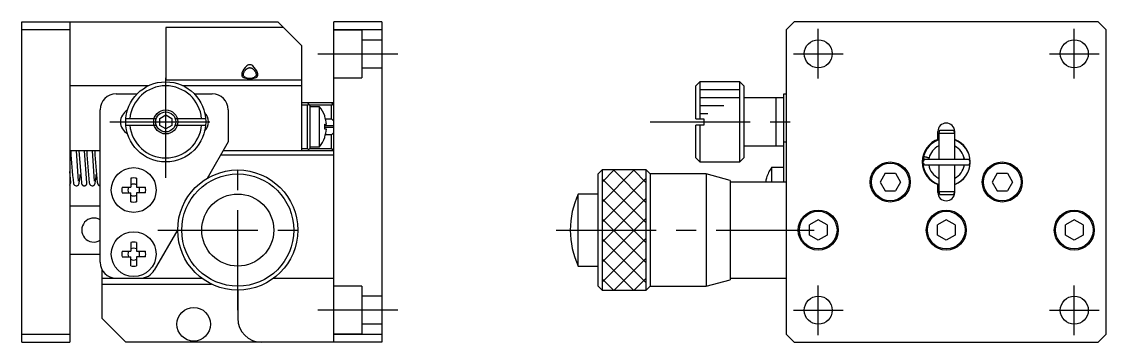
# Model space of a CAD drawing. Extents: x 15 to 384, y 8 to 208.
# Drawn here: x 248.8 to 384.4, y 99.9 to 139.9 of the extents above; entities that cross this region are included whole.
import ezdxf

# ---------------------------------------------------------------- set-up
doc = ezdxf.new("R2010")
doc.units = 0
doc.header["$LTSCALE"] = 10
doc.linetypes.add('CENTER', pattern=[2, 1.25, -0.25, 0.25, -0.25])
doc.linetypes.add('DASHED', pattern=[3.5, 2, -1.5])
doc.layers.get('0').update_dxf_attribs({"linetype": 'CONTINUOUS'})
doc.layers.add('CENTER', color=1, linetype='CENTER')

msp = doc.modelspace()

# ---------------------------------------------------------------- linework, layer by layer
at = {"color": 7, "linetype": 'CONTINUOUS'}
for p, q in [((248.848654, 139.901396), (280.848654, 139.901396)), ((248.848654, 99.901396), (248.848654, 139.901396)), ((254.848654, 139.901396), (254.848654, 99.901396)), ((283.848654, 136.901396), (280.848654, 139.901396)), ((293.848654, 139.901396), (287.848654, 139.901396)), ((287.848654, 99.901396), (287.848654, 139.901396)), ((293.848654, 139.901396), (293.848654, 99.901396)), ((345.395854, 139.901396), (344.395854, 138.901396)), ((383.395854, 139.901396), (345.395854, 139.901396)), ((384.395854, 138.901396), (383.395854, 139.901396)), ((254.848654, 138.901396), (248.848654, 138.901396)), ((266.848654, 139.201396), (266.848654, 132.651396)), ((281.548654, 139.201396), (266.848654, 139.201396)), ((293.848654, 138.901396), (287.848654, 138.901396)), ((344.395854, 138.901396), (344.395854, 100.901396)), ((384.395854, 100.901396), (384.395854, 138.901396)), ((283.848654, 123.801396), (283.848654, 136.901396)), ((277.100896, 134.472059), (276.986381, 134.399339)), ((277.19558, 134.512359), (277.100896, 134.472059)), ((277.305987, 134.535589), (277.19558, 134.512359)), ((277.409403, 134.533574), (277.305987, 134.535589)), ((277.509576, 134.509723), (277.409403, 134.533574)), ((277.609436, 134.465087), (277.509576, 134.509723)), ((277.714557, 134.396617), (277.609436, 134.465087)), ((276.351374, 133.358251), (276.348659, 133.301469)), ((276.348659, 133.301469), (276.367512, 133.1671)), ((276.376563, 133.495137), (276.351374, 133.358251)), ((276.367512, 133.1671), (276.417338, 133.064542)), ((276.417338, 133.064542), (276.498563, 132.979666)), ((276.498563, 132.979666), (276.584571, 132.924869)), ((276.548654, 133.30143), (276.548686, 133.304855)), ((276.553255, 133.23929), (276.548654, 133.30143)), ((276.548686, 133.304855), (276.550179, 133.338889)), ((276.550179, 133.338889), (276.554063, 133.373607)), ((276.586986, 133.134847), (276.553255, 133.23929)), ((276.554063, 133.373607), (276.560245, 133.408899)), ((276.560245, 133.408899), (276.568628, 133.444652)), ((276.568628, 133.444652), (276.581567, 133.488398)), ((276.581567, 133.488398), (276.597512, 133.532798)), ((276.584571, 132.924869), (276.676888, 132.884743)), ((276.652427, 133.048141), (276.586986, 133.134847)), ((276.597512, 133.532798), (276.61636, 133.577671)), ((276.61636, 133.577671), (276.638011, 133.622833)), ((276.638011, 133.622833), (276.662362, 133.668104)), ((276.746678, 132.979532), (276.652427, 133.048141)), ((276.662362, 133.668104), (276.689314, 133.713301)), ((276.689314, 133.713301), (276.714986, 133.752676)), ((276.714986, 133.752676), (276.742692, 133.791874)), ((276.742692, 133.791874), (276.772432, 133.830724)), ((276.858028, 132.930692), (276.746678, 132.979532)), ((276.772432, 133.830724), (276.804208, 133.869054)), ((276.804208, 133.869054), (276.832094, 133.900307)), ((276.832094, 133.900307), (276.861511, 133.931045)), ((276.861511, 133.931045), (276.89249, 133.961078)), ((276.89249, 133.961078), (276.925061, 133.990215)), ((276.925061, 133.990215), (276.959256, 134.018266)), ((276.959256, 134.018266), (276.988069, 134.03997)), ((276.988069, 134.03997), (277.018116, 134.060749)), ((277.018116, 134.060749), (277.049376, 134.080387)), ((277.049376, 134.080387), (277.081828, 134.098666)), ((277.081828, 134.098666), (277.115452, 134.115371)), ((277.115452, 134.115371), (277.139884, 134.126093)), ((277.139884, 134.126093), (277.164919, 134.135846)), ((277.164919, 134.135846), (277.190498, 134.144526)), ((277.190498, 134.144526), (277.210547, 134.150417)), ((277.210547, 134.150417), (277.230901, 134.155582)), ((277.230901, 134.155582), (277.251506, 134.159977)), ((277.251506, 134.159977), (277.272309, 134.163562)), ((277.272309, 134.163562), (277.291255, 134.166073)), ((277.291255, 134.166073), (277.310331, 134.167882)), ((277.310331, 134.167882), (277.329482, 134.168977)), ((277.329482, 134.168977), (277.348654, 134.169345)), ((277.348654, 134.169345), (277.367883, 134.168975)), ((277.367883, 134.168975), (277.387093, 134.167873)), ((277.387093, 134.167873), (277.406226, 134.166053)), ((277.406226, 134.166053), (277.425228, 134.163527)), ((277.425228, 134.163527), (277.444675, 134.160194)), ((277.444675, 134.160194), (277.463949, 134.156151)), ((277.463949, 134.156151), (277.483006, 134.151432)), ((277.483006, 134.151432), (277.501803, 134.146073)), ((277.501803, 134.146073), (277.524734, 134.138579)), ((277.524734, 134.138579), (277.54725, 134.130205)), ((277.54725, 134.130205), (277.569309, 134.121025)), ((277.569309, 134.121025), (277.59087, 134.111113)), ((277.59087, 134.111113), (277.619632, 134.09644)), ((277.619632, 134.09644), (277.647497, 134.080636)), ((277.647497, 134.080636), (277.674437, 134.063855)), ((277.674437, 134.063855), (277.715278, 134.035609)), ((277.715278, 134.035609), (277.754062, 134.005557)), ((277.754062, 134.005557), (277.790828, 133.974001)), ((277.790828, 133.974001), (277.825614, 133.941242)), ((277.898563, 132.953782), (277.792371, 132.915932)), ((277.825614, 133.941242), (277.858459, 133.907581)), ((277.858459, 133.907581), (277.889401, 133.873321)), ((277.889401, 133.873321), (277.92137, 133.835108)), ((278.001973, 133.012194), (277.898563, 132.953782)), ((277.92137, 133.835108), (277.951303, 133.796358)), ((277.951303, 133.796358), (277.979204, 133.757244)), ((277.979204, 133.757244), (278.005076, 133.717941)), ((278.089879, 133.10083), (278.001973, 133.012194)), ((278.005076, 133.717941), (278.029609, 133.677405)), ((278.029609, 133.677405), (278.05203, 133.636829)), ((278.035419, 132.890342), (278.139545, 132.939623)), ((278.05203, 133.636829), (278.072282, 133.596348)), ((278.072282, 133.596348), (278.090311, 133.556098)), ((278.13366, 133.192635), (278.089879, 133.10083)), ((278.090311, 133.556098), (278.105752, 133.517033)), ((278.105752, 133.517033), (278.118974, 133.478292)), ((278.118974, 133.478292), (278.129887, 133.439995)), ((278.129887, 133.439995), (278.138396, 133.402264)), ((278.148654, 133.301454), (278.13366, 133.192635)), ((278.138396, 133.402264), (278.144579, 133.363846)), ((278.139545, 132.939623), (278.223291, 133.000436)), ((278.144579, 133.363846), (278.147984, 133.326132)), ((278.147984, 133.326132), (278.148654, 133.301454)), ((278.223291, 133.000436), (278.298276, 133.093554)), ((278.298276, 133.093554), (278.342063, 133.2193)), ((278.339205, 133.410102), (278.316543, 133.510473)), ((278.348649, 133.301455), (278.339205, 133.410102)), ((278.342063, 133.2193), (278.348649, 133.301455)), ((264.669204, 131.901396), (254.848654, 131.901396)), ((266.848654, 132.651396), (283.848654, 132.651396)), ((283.848654, 131.901396), (269.028103, 131.901396)), ((333.595854, 132.401396), (333.095854, 131.901396)), ((333.095854, 127.801396), (333.095854, 131.901396)), ((333.595854, 132.401396), (333.595854, 127.801396)), ((338.595854, 132.401396), (333.595854, 132.401396)), ((339.095854, 131.901396), (338.595854, 132.401396)), ((338.595854, 122.401396), (338.595854, 132.401396)), ((339.095854, 131.901396), (339.095854, 122.901396)), ((260.648654, 130.901396), (263.277939, 130.901396)), ((270.419368, 130.901396), (272.648654, 130.901396)), ((344.095854, 130.401396), (339.095854, 130.401396)), ((343.095854, 130.401396), (343.095854, 124.401396)), ((344.095854, 130.901396), (344.395854, 130.901396)), ((344.095854, 119.901396), (344.095854, 130.901396)), ((258.648654, 109.901396), (258.648654, 128.901396)), ((274.648654, 128.901396), (274.648654, 124.901396)), ((283.848654, 129.801396), (287.848654, 129.801396)), ((284.548654, 129.501396), (283.848654, 129.501396)), ((284.848654, 129.501396), (284.548654, 129.801396)), ((284.698654, 129.651396), (284.548654, 129.501396)), ((284.548654, 124.101396), (284.548654, 129.501396)), ((287.548654, 129.501396), (284.848654, 129.501396)), ((284.848654, 129.501396), (284.848654, 124.101396)), ((286.071153, 129.301396), (284.848654, 129.301396)), ((286.071153, 124.301396), (286.071153, 129.301396)), ((287.848654, 129.501396), (287.548654, 129.801396)), ((287.698654, 129.651396), (287.548654, 129.501396)), ((287.548654, 127.803998), (287.548654, 129.501396)), ((265.664382, 127.801396), (261.864679, 127.801396)), ((266.098654, 127.834409), (266.848654, 128.267421)), ((266.098654, 126.968383), (266.098654, 127.834409)), ((266.848654, 128.267421), (267.598654, 127.834409)), ((267.598654, 127.834409), (267.598654, 126.968383)), ((271.832628, 127.801396), (268.032926, 127.801396)), ((286.713956, 128.11764), (286.713956, 128.151396)), ((286.809326, 127.803998), (287.548654, 127.803998)), ((287.548654, 127.803998), (287.848654, 127.503998)), ((333.095854, 127.801396), (334.095854, 127.801396)), ((334.095854, 127.801396), (334.095854, 127.001396)), ((261.864679, 127.001396), (265.664382, 127.001396)), ((266.848654, 126.53537), (266.098654, 126.968383)), ((267.598654, 126.968383), (266.848654, 126.53537)), ((268.032926, 127.001396), (271.832628, 127.001396)), ((286.713956, 127.101396), (286.92609, 127.101396)), ((286.713956, 126.501396), (286.713956, 127.101396)), ((287.848654, 126.901396), (286.713956, 126.901396)), ((287.848654, 126.701396), (286.713956, 126.701396)), ((286.92609, 126.501396), (286.713956, 126.501396)), ((287.848654, 126.098794), (287.548654, 125.798794)), ((333.095854, 122.901396), (333.095854, 127.001396)), ((334.095854, 127.001396), (333.095854, 127.001396)), ((333.595854, 127.001396), (333.595854, 122.401396)), ((363.345854, 125.211645), (363.345854, 126.201396)), ((363.539636, 126.351396), (363.445854, 126.001396)), ((363.539636, 126.351396), (365.352072, 126.351396)), ((365.445854, 126.001396), (365.352072, 126.351396)), ((365.445854, 122.728726), (365.445854, 126.201396)), ((274.648654, 124.901396), (272.021846, 120.351632)), ((286.713956, 125.451396), (286.713956, 125.485151)), ((287.548654, 125.798794), (286.809326, 125.798794)), ((287.548654, 124.101396), (287.548654, 125.798794)), ((344.095854, 124.901396), (344.395854, 124.901396)), ((363.445854, 126.001396), (365.445854, 126.001396)), ((363.445854, 126.001396), (363.445854, 122.728726)), ((258.648654, 123.801396), (254.848654, 123.801396)), ((255.936528, 120.019636), (255.682898, 123.801586)), ((255.98218, 123.801938), (256.303425, 119.828377)), ((257.00008, 119.781516), (256.681973, 123.801855)), ((257.952739, 119.989286), (257.682908, 123.801557)), ((287.848654, 123.801396), (274.013568, 123.801396)), ((283.848654, 124.101396), (284.548654, 124.101396)), ((284.548654, 124.101396), (284.698654, 123.951396)), ((284.548654, 123.801396), (284.848654, 124.101396)), ((284.848654, 124.301396), (286.071153, 124.301396)), ((284.848654, 124.101396), (287.548654, 124.101396)), ((287.548654, 124.101396), (287.698654, 123.951396)), ((287.548654, 123.801396), (287.848654, 124.101396)), ((339.095854, 124.401396), (344.095854, 124.401396)), ((273.724893, 123.301396), (287.848654, 123.301396)), ((333.095854, 122.901396), (333.595854, 122.401396)), ((333.595854, 122.401396), (338.595854, 122.401396)), ((338.595854, 122.401396), (339.095854, 122.901396)), ((361.549552, 122.998956), (361.484077, 122.413412)), ((361.577152, 123.118495), (361.549552, 122.998956)), ((361.56761, 123.078838), (361.568674, 123.080289)), ((361.567647, 123.079138), (361.582615, 122.622853)), ((361.568674, 123.080289), (361.571829, 123.081221)), ((361.570233, 123.088563), (362.249825, 122.9229)), ((361.571829, 123.081221), (361.577053, 123.081628)), ((361.577053, 123.081628), (361.584316, 123.081507)), ((361.584316, 123.081507), (361.593572, 123.080859)), ((361.593572, 123.080859), (361.604764, 123.079688)), ((361.604764, 123.079688), (361.617824, 123.078002)), ((361.617824, 123.078002), (361.632671, 123.07581)), ((361.632671, 123.07581), (361.649212, 123.073126)), ((361.649212, 123.073126), (361.667348, 123.069967)), ((361.667348, 123.069967), (361.686964, 123.066353)), ((361.686964, 123.066353), (361.707941, 123.062305)), ((361.707941, 123.062305), (361.73015, 123.057848)), ((361.73015, 123.057848), (361.753452, 123.05301)), ((361.753452, 123.05301), (361.777706, 123.047821)), ((361.777706, 123.047821), (361.80276, 123.042313)), ((361.80276, 123.042313), (361.828461, 123.036519)), ((361.828461, 123.036519), (361.85465, 123.030476)), ((367.033292, 122.728726), (361.833292, 122.728726)), ((361.833292, 122.028726), (367.033292, 122.028726)), ((361.85465, 123.030476), (361.881166, 123.024221)), ((361.881166, 123.024221), (361.907845, 123.017792)), ((361.907845, 123.017792), (361.934523, 123.011229)), ((361.934523, 123.011229), (361.961035, 123.004572)), ((361.961035, 123.004572), (361.987218, 122.997862)), ((361.987218, 122.997862), (362.01291, 122.991141)), ((362.01291, 122.991141), (362.037953, 122.984451)), ((362.037953, 122.984451), (362.062193, 122.977832)), ((362.062193, 122.977832), (362.08548, 122.971325)), ((362.08548, 122.971325), (362.10767, 122.964971)), ((362.10767, 122.964971), (362.128627, 122.958808)), ((362.128627, 122.958808), (362.148222, 122.952875)), ((362.148222, 122.952875), (362.166333, 122.947208)), ((362.166333, 122.947208), (362.18285, 122.941841)), ((362.18285, 122.941841), (362.19767, 122.93681)), ((362.19767, 122.93681), (362.210701, 122.932143)), ((362.210701, 122.932143), (362.221865, 122.92787)), ((362.221865, 122.92787), (362.23109, 122.924018)), ((362.23109, 122.924018), (362.238322, 122.920609)), ((362.238322, 122.920609), (362.243515, 122.917666)), ((362.243515, 122.917666), (362.246637, 122.915206)), ((362.249825, 122.9229), (362.245944, 122.921282)), ((362.245972, 122.85028), (362.247632, 122.912944)), ((362.298418, 122.762419), (362.245972, 122.85028)), ((362.246637, 122.915206), (362.247669, 122.913244)), ((362.393409, 122.728726), (362.298418, 122.762419)), ((363.445854, 122.028726), (363.445855, 118.701396)), ((365.445854, 118.601396), (365.445854, 122.028726)), ((366.518395, 122.735661), (366.473176, 122.728726)), ((366.599489, 122.797375), (366.518395, 122.735661)), ((366.62182, 122.897867), (366.599489, 122.797375)), ((366.619696, 122.913048), (366.62182, 122.897867)), ((367.294756, 123.081221), (367.298707, 123.079624)), ((367.298707, 123.079624), (367.298975, 123.078838)), ((367.310543, 123.028824), (367.298938, 123.079138)), ((367.311133, 123.020441), (367.309666, 123.028622)), ((254.983066, 119.838044), (254.848641, 121.192207)), ((321.395854, 121.401396), (320.895854, 120.901396)), ((320.895854, 106.901396), (320.895854, 120.901396)), ((321.395854, 121.401396), (321.395854, 106.401396)), ((326.895854, 121.401396), (321.395854, 121.401396)), ((327.395854, 120.901396), (326.895854, 121.401396)), ((326.895854, 106.401396), (326.895854, 121.401396)), ((334.395854, 120.901396), (327.395854, 120.901396)), ((327.395854, 120.901396), (327.395854, 106.901396)), ((337.395854, 120.101396), (334.395854, 120.901396)), ((334.395854, 120.901396), (334.395854, 106.901396)), ((342.553391, 121.701396), (342.553391, 119.901396)), ((344.095854, 121.701396), (342.553391, 121.701396)), ((356.760769, 121.001396), (356.125684, 119.901396)), ((356.760769, 121.001396), (358.03094, 121.001396)), ((358.03094, 121.001396), (358.666025, 119.901396)), ((370.760769, 121.001396), (370.125684, 119.901396)), ((370.760769, 121.001396), (372.03094, 121.001396)), ((372.03094, 121.001396), (372.666025, 119.901396)), ((254.848653, 119.489468), (254.983066, 119.838044)), ((255.332497, 119.701471), (255.378615, 119.607371)), ((255.378615, 119.607371), (255.448922, 119.520168)), ((255.448922, 119.520168), (255.537568, 119.460116)), ((255.537568, 119.460116), (255.63803, 119.430674)), ((255.63803, 119.430674), (255.745851, 119.439285)), ((255.745851, 119.439285), (255.84348, 119.48053)), ((255.84348, 119.48053), (255.936473, 119.556278)), ((255.936473, 119.556278), (256.003822, 119.651541)), ((256.003822, 119.651541), (256.048112, 119.764822)), ((256.303425, 119.828377), (256.303406, 119.811009)), ((256.303406, 119.811009), (256.304307, 119.793937)), ((256.304307, 119.793937), (256.306055, 119.777191)), ((256.306055, 119.777191), (256.308581, 119.760796)), ((256.308581, 119.760796), (256.311818, 119.744778)), ((256.311818, 119.744778), (256.315704, 119.729155)), ((256.315704, 119.729155), (256.32114, 119.710955)), ((256.32114, 119.710955), (256.327327, 119.693378)), ((256.327327, 119.693378), (256.334174, 119.676444)), ((256.334174, 119.676444), (256.341595, 119.660172)), ((256.341595, 119.660172), (256.349509, 119.644572)), ((256.349509, 119.644572), (256.359983, 119.626033)), ((256.359983, 119.626033), (256.370976, 119.608566)), ((256.370976, 119.608566), (256.382364, 119.592172)), ((256.382364, 119.592172), (256.394033, 119.576843)), ((256.394033, 119.576843), (256.405879, 119.562564)), ((256.405879, 119.562564), (256.41781, 119.549314)), ((256.41781, 119.549314), (256.429739, 119.537065)), ((256.429739, 119.537065), (256.441589, 119.525787)), ((256.441589, 119.525787), (256.456236, 119.512957)), ((256.456236, 119.512957), (256.47053, 119.501521)), ((256.47053, 119.501521), (256.484364, 119.491394)), ((256.484364, 119.491394), (256.497646, 119.482489)), ((256.497646, 119.482489), (256.510884, 119.474368)), ((256.510884, 119.474368), (256.523354, 119.467381)), ((256.523354, 119.467381), (256.53499, 119.461419)), ((256.53499, 119.461419), (256.549177, 119.454861)), ((256.549177, 119.454861), (256.562199, 119.449512)), ((256.562199, 119.449512), (256.575144, 119.444819)), ((256.575144, 119.444819), (256.588028, 119.44076)), ((256.588028, 119.44076), (256.602571, 119.436904)), ((256.602571, 119.436904), (256.616982, 119.43384)), ((256.616982, 119.43384), (256.631239, 119.431554)), ((256.631239, 119.431554), (256.645318, 119.430026)), ((256.645318, 119.430026), (256.659198, 119.429235)), ((256.659198, 119.429235), (256.672858, 119.429133)), ((256.672858, 119.429133), (256.68628, 119.429669)), ((256.68628, 119.429669), (256.699445, 119.430791)), ((256.699445, 119.430791), (256.716574, 119.43312)), ((256.716574, 119.43312), (256.733189, 119.436301)), ((256.733189, 119.436301), (256.749264, 119.440235)), ((256.749264, 119.440235), (256.764777, 119.444827)), ((256.764777, 119.444827), (256.779713, 119.44999)), ((256.779713, 119.44999), (256.794057, 119.455641)), ((256.794057, 119.455641), (256.802377, 119.459234)), ((256.802377, 119.459234), (256.81048, 119.46296)), ((256.81048, 119.46296), (256.818366, 119.466803)), ((256.818366, 119.466803), (256.826082, 119.470775)), ((256.826082, 119.470775), (256.83375, 119.474929)), ((256.83375, 119.474929), (256.836931, 119.476715)), ((256.836931, 119.476715), (256.840103, 119.478532)), ((256.840103, 119.478532), (256.843266, 119.480381)), ((256.843266, 119.480381), (256.846419, 119.482262)), ((256.846419, 119.482262), (256.849561, 119.484174)), ((256.849561, 119.484174), (256.852692, 119.486119)), ((256.852692, 119.486119), (256.855812, 119.488095)), ((256.855812, 119.488095), (256.85892, 119.490104)), ((256.85892, 119.490104), (256.862015, 119.492144)), ((256.862015, 119.492144), (256.865097, 119.494217)), ((256.865097, 119.494217), (256.868165, 119.496323)), ((256.868165, 119.496323), (256.871218, 119.498461)), ((256.871218, 119.498461), (256.874257, 119.500632)), ((256.874257, 119.500632), (256.87728, 119.502836)), ((256.87728, 119.502836), (256.880287, 119.505074)), ((256.880287, 119.505074), (256.883277, 119.507346)), ((256.883277, 119.507346), (256.886249, 119.509652)), ((256.886249, 119.509652), (256.889203, 119.511993)), ((256.889203, 119.511993), (256.892724, 119.514849)), ((256.892724, 119.514849), (256.896216, 119.517756)), ((256.896216, 119.517756), (256.899678, 119.520714)), ((256.899678, 119.520714), (256.90311, 119.523726)), ((256.90311, 119.523726), (256.90651, 119.526792)), ((256.90651, 119.526792), (256.911308, 119.531267)), ((256.911308, 119.531267), (256.916035, 119.535858)), ((256.916035, 119.535858), (256.920687, 119.540567)), ((256.920687, 119.540567), (256.925259, 119.545398)), ((256.925259, 119.545398), (256.929748, 119.550355)), ((256.929748, 119.550355), (256.934148, 119.555441)), ((256.934148, 119.555441), (256.938456, 119.560661)), ((256.938456, 119.560661), (256.945015, 119.569124)), ((256.945015, 119.569124), (256.951318, 119.577943)), ((256.951318, 119.577943), (256.957347, 119.587136)), ((256.957347, 119.587136), (256.963083, 119.596722)), ((256.963083, 119.596722), (256.968505, 119.60672)), ((256.968505, 119.60672), (256.975098, 119.620469)), ((256.975098, 119.620469), (256.981068, 119.635008)), ((256.981068, 119.635008), (256.986366, 119.650385)), ((256.986366, 119.650385), (256.99241, 119.672794)), ((256.99241, 119.672794), (256.99696, 119.696982)), ((256.99696, 119.696982), (256.999865, 119.72308)), ((256.999865, 119.72308), (257.000962, 119.751215)), ((257.000962, 119.751215), (257.00008, 119.781516)), ((257.291019, 119.816676), (257.326936, 119.703348)), ((257.326936, 119.703348), (257.383074, 119.595679)), ((257.383074, 119.595679), (257.450256, 119.518727)), ((257.450256, 119.518727), (257.535763, 119.461128)), ((257.535763, 119.461128), (257.640954, 119.430479)), ((257.640954, 119.430479), (257.74925, 119.440288)), ((257.74925, 119.440288), (257.855624, 119.488094)), ((257.855624, 119.488094), (257.937509, 119.556037)), ((257.937509, 119.556037), (258.001034, 119.642779)), ((258.001034, 119.642779), (258.041746, 119.74226)), ((258.29414, 119.850979), (258.320438, 119.806477)), ((258.319679, 119.793742), (258.31953, 119.781138)), ((258.31953, 119.781138), (258.319954, 119.768681)), ((258.320438, 119.806477), (258.319679, 119.793742)), ((258.319954, 119.768681), (258.320917, 119.756385)), ((258.320917, 119.756385), (258.322385, 119.744264)), ((258.322385, 119.744264), (258.324327, 119.732332)), ((258.324327, 119.732332), (258.326712, 119.720601)), ((258.326712, 119.720601), (258.330739, 119.704533)), ((258.330739, 119.704533), (258.335498, 119.688906)), ((258.335498, 119.688906), (258.340917, 119.673741)), ((258.340917, 119.673741), (258.346925, 119.659059)), ((258.346925, 119.659059), (258.353457, 119.644874)), ((258.353457, 119.644874), (258.361321, 119.629593)), ((258.361321, 119.629593), (258.369683, 119.614966)), ((258.369683, 119.614966), (258.378469, 119.601003)), ((258.378469, 119.601003), (258.387607, 119.587708)), ((258.387607, 119.587708), (258.397031, 119.575083)), ((258.397031, 119.575083), (258.406507, 119.563335)), ((258.406507, 119.563335), (258.416147, 119.552226)), ((258.416147, 119.552226), (258.4259, 119.54175)), ((258.4259, 119.54175), (258.435721, 119.531897)), ((258.435721, 119.531897), (258.445745, 119.522492)), ((258.445745, 119.522492), (258.455753, 119.513706)), ((258.455753, 119.513706), (258.465708, 119.50552)), ((258.465708, 119.50552), (258.475573, 119.497918)), ((258.475573, 119.497918), (258.485318, 119.490878)), ((258.485318, 119.490878), (258.494742, 119.484492)), ((258.494742, 119.484492), (258.503997, 119.478607)), ((258.503997, 119.478607), (258.513058, 119.473202)), ((258.513058, 119.473202), (258.521906, 119.468253)), ((258.521906, 119.468253), (258.533048, 119.462471)), ((258.533048, 119.462471), (258.543761, 119.45737)), ((258.543761, 119.45737), (258.554014, 119.4529)), ((258.554014, 119.4529), (258.56378, 119.449008)), ((258.56378, 119.449008), (258.5732, 119.445588)), ((258.5732, 119.445588), (258.58318, 119.442323)), ((258.58318, 119.442323), (258.593864, 119.439231)), ((258.593864, 119.439231), (258.600425, 119.437541)), ((258.600425, 119.437541), (258.607228, 119.435954)), ((258.607228, 119.435954), (258.614276, 119.434489)), ((258.614276, 119.434489), (258.621567, 119.433167)), ((258.621567, 119.433167), (258.629102, 119.432008)), ((258.629102, 119.432008), (258.63688, 119.431033)), ((258.63688, 119.431033), (258.6449, 119.430266)), ((258.6449, 119.430266), (258.648624, 119.429993)), ((262.498654, 120.359991), (262.498654, 119.251396)), ((263.198654, 120.359991), (263.198654, 119.251396)), ((337.395854, 120.101396), (337.395854, 107.701396)), ((344.395854, 119.901396), (337.395854, 119.901396)), ((341.926158, 120.401396), (341.926158, 120.359991)), ((356.125684, 119.901396), (356.760769, 118.801396)), ((358.666025, 119.901396), (358.03094, 118.801396)), ((363.345854, 118.601396), (363.345854, 119.591147)), ((370.125684, 119.901396), (370.760769, 118.801396)), ((372.666025, 119.901396), (372.03094, 118.801396)), ((261.390058, 119.251396), (262.498654, 119.251396)), ((261.390058, 118.551396), (262.498654, 118.551396)), ((262.498654, 117.442801), (262.498654, 118.551396)), ((263.198654, 119.251396), (264.307249, 119.251396)), ((263.198654, 118.551396), (263.198654, 117.442801)), ((264.307249, 118.551396), (263.198654, 118.551396)), ((318.395854, 109.401396), (318.395854, 118.401396)), ((320.895854, 118.401396), (318.395854, 118.401396)), ((356.760769, 118.801396), (358.03094, 118.801396)), ((363.445855, 118.701396), (365.445855, 118.701396)), ((363.445855, 118.701396), (363.539637, 118.351396)), ((363.539637, 118.351396), (365.352072, 118.351396)), ((365.352072, 118.351396), (365.445855, 118.701396)), ((370.760769, 118.801396), (372.03094, 118.801396)), ((258.648654, 116.901396), (254.848654, 116.901396)), ((268.349182, 113.99039), (265.411049, 108.901396)), ((348.395844, 115.171566), (347.295849, 114.536472)), ((347.29586, 113.266301), (347.295849, 114.536472)), ((349.495849, 114.53649), (348.395844, 115.171566)), ((349.495849, 114.53649), (349.49586, 113.26632)), ((364.395844, 115.171566), (363.295849, 114.536472)), ((363.29586, 113.266301), (363.295849, 114.536472)), ((365.495849, 114.53649), (364.395844, 115.171566)), ((365.495849, 114.53649), (365.49586, 113.26632)), ((380.395844, 115.171566), (379.295849, 114.536472)), ((379.29586, 113.266301), (379.295849, 114.536472)), ((381.495849, 114.53649), (380.395844, 115.171566)), ((381.495849, 114.53649), (381.49586, 113.26632)), ((348.395865, 112.631225), (347.29586, 113.266301)), ((349.49586, 113.26632), (348.395865, 112.631225)), ((364.395865, 112.631225), (363.29586, 113.266301)), ((365.49586, 113.26632), (364.395865, 112.631225)), ((380.395865, 112.631225), (379.29586, 113.266301)), ((381.49586, 113.26632), (380.395865, 112.631225)), ((261.390058, 111.251396), (262.498654, 111.251396)), ((262.498654, 112.359991), (262.498654, 111.251396)), ((263.198654, 112.359991), (263.198654, 111.251396)), ((263.198654, 111.251396), (264.307249, 111.251396)), ((254.848654, 110.901396), (258.648654, 110.901396)), ((261.390058, 110.551396), (262.498654, 110.551396)), ((262.498654, 109.442801), (262.498654, 110.551396)), ((263.198654, 110.551396), (263.198654, 109.442801)), ((264.307249, 110.551396), (263.198654, 110.551396)), ((258.848654, 109.029616), (258.848654, 102.901396)), ((318.395854, 109.401396), (320.895854, 109.401396)), ((258.848654, 107.901396), (271.348654, 107.901396)), ((258.848654, 107.151396), (272.579479, 107.151396)), ((280.348654, 107.901396), (287.848654, 107.901396)), ((334.395854, 106.901396), (337.395854, 107.701396)), ((337.395854, 107.901396), (344.395854, 107.901396)), ((275.848654, 106.401396), (275.848654, 102.901396)), ((320.895854, 106.901396), (321.395854, 106.401396)), ((321.395854, 106.401396), (326.895854, 106.401396)), ((326.895854, 106.401396), (327.395854, 106.901396)), ((327.395854, 106.901396), (334.395854, 106.901396)), ((258.848654, 102.901396), (261.848654, 99.901396)), ((248.848654, 100.901396), (254.848654, 100.901396)), ((287.848654, 100.901396), (293.848654, 100.901396)), ((344.395854, 100.901396), (345.395854, 99.901396)), ((383.395854, 99.901396), (384.395854, 100.901396)), ((248.848654, 99.901396), (254.848654, 99.901396)), ((293.848654, 99.901396), (261.848654, 99.901396)), ((345.395854, 99.901396), (383.395854, 99.901396))]:
    msp.add_line(p, q, dxfattribs=at)
at = {"color": 3, "linetype": 'DASHED'}
for p, q in [((287.848654, 138.901396), (291.348654, 138.901396)), ((291.348654, 138.901396), (291.348654, 132.901396)), ((291.348654, 137.651396), (293.848654, 137.651396)), ((287.848654, 132.901396), (291.348654, 132.901396)), ((291.348654, 134.151396), (293.848654, 134.151396)), ((326.895854, 121.401396), (321.395854, 121.401396)), ((321.395854, 121.401396), (321.395854, 106.401396)), ((326.895854, 106.401396), (326.895854, 121.401396)), ((291.348654, 106.901396), (287.848654, 106.901396)), ((291.348654, 106.901396), (291.348654, 100.901396)), ((321.395854, 106.401396), (326.895854, 106.401396)), ((293.848654, 105.651396), (291.348654, 105.651396)), ((293.848654, 102.151396), (291.348654, 102.151396)), ((291.348654, 100.901396), (287.848654, 100.901396))]:
    msp.add_line(p, q, dxfattribs=at)
at = {"color": 3, "linetype": 'CONTINUOUS'}
for p, q in [((338.595854, 131.401396), (333.595854, 131.401396)), ((338.595854, 130.401396), (333.595854, 130.401396)), ((336.595854, 129.401396), (333.595854, 129.401396)), ((334.595854, 128.401396), (333.595854, 128.401396)), ((321.395854, 119.890313), (322.906937, 121.401396)), ((321.395854, 117.390313), (325.406937, 121.401396)), ((322.801354, 121.401396), (326.895854, 117.306896)), ((325.301354, 121.401396), (326.895854, 119.806896)), ((321.395854, 114.890313), (326.895854, 120.390313)), ((321.395854, 120.306896), (326.895854, 114.806896)), ((321.395854, 112.390313), (326.895854, 117.890313)), ((321.395854, 117.806896), (326.895854, 112.306896)), ((321.395854, 109.890313), (326.895854, 115.390313)), ((321.395854, 115.306896), (326.895854, 109.806896)), ((321.395854, 107.390313), (326.895854, 112.890313)), ((321.395854, 112.806896), (326.895854, 107.306896)), ((321.395854, 110.306896), (325.301354, 106.401396)), ((322.906937, 106.401396), (326.895854, 110.390313)), ((321.395854, 107.806896), (322.801354, 106.401396)), ((325.406937, 106.401396), (326.895854, 107.890313))]:
    msp.add_line(p, q, dxfattribs=at)
at = {"color": 7, "linetype": 'CONTINUOUS'}
for centre, radius in [((348.395854, 135.901396), 1.75), ((380.395854, 135.901396), 1.75), ((266.848654, 127.401396), 5), ((266.848654, 127.401396), 1.25), ((357.395854, 119.901396), 2.5), ((357.395854, 119.901396), 2.35), ((371.395854, 119.901396), 2.5), ((371.395854, 119.901396), 2.35), ((262.848654, 118.901396), 2.8), ((275.848654, 113.901396), 7.5), ((275.848654, 113.901396), 7), ((275.848654, 113.901396), 4.5), ((348.395854, 113.901396), 2.5), ((348.395854, 113.901396), 2.35), ((364.395854, 113.901396), 2.5), ((364.395854, 113.901396), 2.35), ((380.395854, 113.901396), 2.5), ((380.395854, 113.901396), 2.35), ((262.848654, 110.901396), 2.8), ((348.395854, 103.901396), 1.75), ((380.395854, 103.901396), 1.75), ((270.348654, 102.151396), 2.1)]:
    msp.add_circle(centre, radius, dxfattribs=at)
at = {"color": 9, "linetype": 'CONTINUOUS'}
msp.add_circle((266.848654, 127.401396), 1.5, dxfattribs=at)
at = {"color": 7, "linetype": 'CONTINUOUS'}
for centre, radius, start, end in [((278.192892, 132.927896), 1.902843, 129.35006489, 162.65637665), ((276.496278, 132.921455), 1.913193, 17.93101915, 50.44802748), ((277.294364, 134.90868), 2.116034, 253.03374824, 271.47016081), ((277.313504, 134.40113), 1.539365, 252.78934293, 270.3953107), ((277.363189, 134.576172), 1.714816, 268.69467021, 284.4940011), ((277.405932, 134.867499), 2.074947, 268.41817992, 287.66043006), ((266.848654, 127.401396), 4.5, 5.099689, 174.900311), ((260.648654, 128.901396), 2, 90, 180), ((272.648654, 128.901396), 2, 0, 90), ((262.848654, 127.401396), 1.65, 118.396351, 241.603649), ((282.948654, 126.801396), 4, 19.724634, 38.682187), ((270.548654, 127.401396), 1.65, 314.693733, 45.306267), ((282.948654, 126.801396), 3.988734, 4.313394, 19.268203), ((266.848654, 127.401396), 4.5, 185.099689, 354.900311), ((282.948654, 126.801396), 3.988734, 340.731797, 355.686606), ((364.395854, 126.201396), 1.05, 0, 180), ((282.948654, 126.801396), 4, 321.317813, 340.275366), ((364.395854, 122.401396), 3, 108.461458, 251.538547), ((364.433106, 122.378739), 2.949558, 109.554211, 166.268822), ((364.395854, 122.401396), 3, 290.487315, 69.512685), ((364.434325, 122.37957), 2.948386, 0.61148, 69.925069), ((310.178637, 126.465038), 55.261605, 182.76257597, 187.03015987), ((338.709625, 128.150407), 81.844001, 183.04583146, 185.84424743), ((329.612048, 127.468508), 71.723571, 182.93027663, 186.09669828), ((364.434749, 122.377548), 2.251953, 116.047814, 166.239264), ((364.433151, 122.378661), 2.250379, 8.95077, 63.253958), ((361.833292, 122.378726), 0.35, 90, 270), ((364.432165, 122.377865), 2.948305, 180.53392, 250.453232), ((364.433441, 122.378836), 2.250407, 188.952244, 243.962506), ((364.433497, 122.378474), 2.249902, 296.745673, 351.055809), ((364.433413, 122.378376), 2.949288, 290.081103, 359.37512), ((367.033292, 122.378726), 0.35, 270, 90), ((248.02235, 121.253697), 8.162696, 349.4904218, 357.18899436), ((250.603142, 121.199007), 7.579903, 348.91964859, 357.38640272), ((346.695854, 118.901396), 5, 145.944202, 162.542397), ((262.848654, 118.901396), 1.5, 76.506601, 103.493399), ((262.848654, 118.901396), 0.734408, 61.5381, 118.4619), ((346.695854, 118.901396), 4.987735, 162.996124, 168.43428), ((262.848654, 118.901396), 1.5, 166.506601, 193.493399), ((262.848654, 118.901396), 0.734408, 151.5381, 208.4619), ((262.848654, 118.901396), 0.734408, 241.5381, 298.4619), ((262.848654, 118.901396), 0.734408, 331.5381, 28.4619), ((262.848654, 118.901396), 1.5, 346.506601, 13.493399), ((328.395539, 113.818133), 11, 155.376083, 179.566302), ((364.395854, 118.601396), 1.05, 180, 0), ((262.848654, 118.901396), 1.5, 256.506601, 283.493399), ((257.848658, 113.901396), 1.499998, 57.756945, 302.239613), ((328.395539, 113.984659), 11, 180.433698, 204.623917), ((262.848654, 110.901396), 1.5, 166.506601, 193.493399), ((262.848654, 110.901396), 0.734408, 151.5381, 208.4619), ((262.848654, 110.901396), 1.5, 76.506601, 103.493399), ((262.848654, 110.901396), 0.734408, 61.5381, 118.4619), ((262.848654, 110.901396), 0.734408, 331.5381, 28.4619), ((262.848654, 110.901396), 1.5, 346.506601, 13.493399), ((260.648654, 109.901396), 2, 180, 270), ((262.848654, 110.901396), 0.734408, 241.5381, 298.4619), ((262.848654, 110.901396), 1.5, 256.506601, 283.493399), ((263.678999, 109.901396), 2, 270, 330), ((278.848654, 102.901396), 3, 180, 270)]:
    msp.add_arc(centre, radius, start, end, dxfattribs=at)
at = {"layer": 'CENTER', "color": 1, "linetype": 'CENTER'}
for p, q in [((348.395854, 132.801396), (348.395854, 139.001396)), ((380.395854, 132.801396), (380.395854, 139.001396)), ((285.848654, 135.901396), (295.848654, 135.901396)), ((345.295854, 135.901396), (351.495854, 135.901396)), ((377.295854, 135.901396), (383.495854, 135.901396)), ((266.848654, 120.401396), (266.848654, 134.401396)), ((259.848654, 127.401396), (273.848654, 127.401396)), ((327.395854, 127.401396), (346.395854, 127.401396)), ((275.848654, 103.901396), (275.848654, 123.901396)), ((265.848654, 113.901396), (285.848654, 113.901396)), ((315.645854, 113.901396), (347.895854, 113.901396)), ((348.395854, 100.801396), (348.395854, 107.001396)), ((380.395854, 100.801396), (380.395854, 107.001396)), ((295.848654, 103.901396), (285.848654, 103.901396)), ((345.295854, 103.901396), (351.495854, 103.901396)), ((377.295854, 103.901396), (383.495854, 103.901396))]:
    msp.add_line(p, q, dxfattribs=at)

doc.saveas('drawing.dxf')
